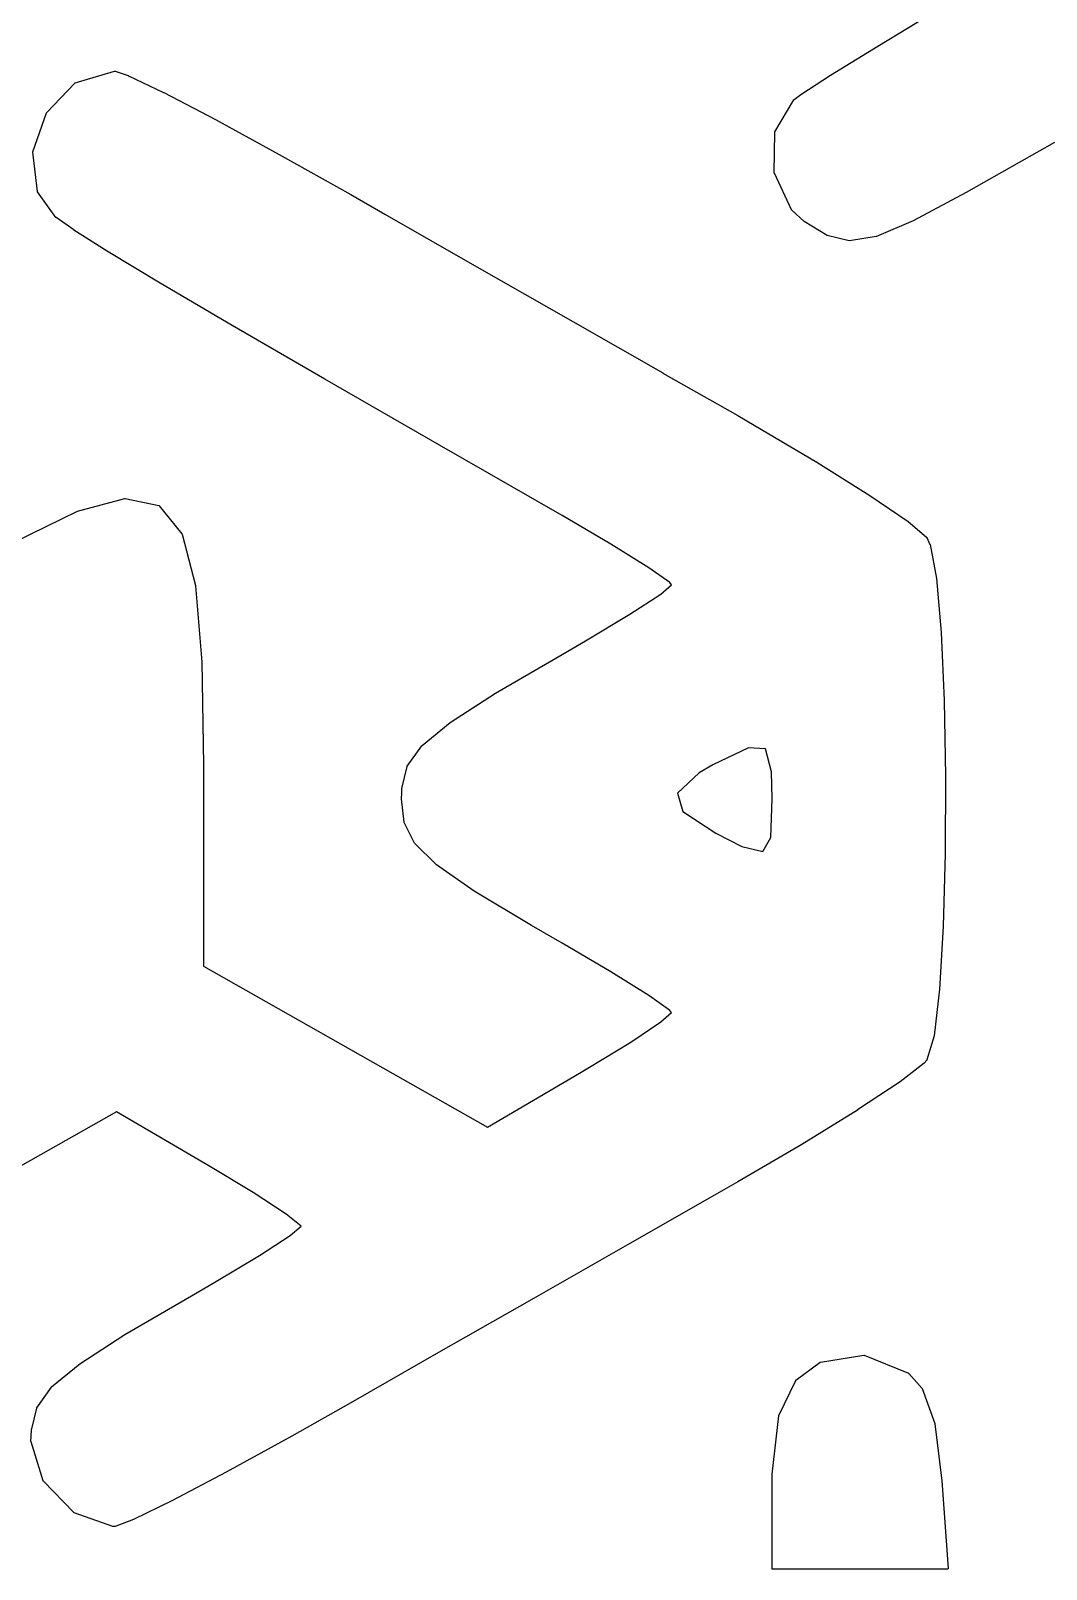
# Model space of a CAD drawing. Extents: x 175 to 215.1, y -115.1 to -74.9.
# Drawn here: x 196.48 to 202.52, y -115.07 to -105.93 of the extents above; entities that cross this region are included whole.
import ezdxf

# ---------------------------------------------------------------- set-up
doc = ezdxf.new("R2010")
doc.units = 0
doc.layers.add('BLACK', color=7, linetype='CONTINUOUS')

msp = doc.modelspace()

# ---------------------------------------------------------------- linework, layer by layer
at = {"layer": 'BLACK', "linetype": 'CONTINUOUS'}
for p, q in [((201.515, -106.023), (201.868, -105.809)), ((201.235, -106.196), (201.515, -106.023)), ((201.515, -106.023), (201.515, -106.023)), ((201.515, -106.023), (201.515, -106.023)), ((196.747, -106.241), (196.981, -106.171)), ((196.981, -106.171), (196.981, -106.171)), ((196.981, -106.171), (196.981, -106.171)), ((196.981, -106.171), (196.981, -106.171)), ((196.981, -106.171), (196.982, -106.171)), ((196.982, -106.171), (196.982, -106.171)), ((196.982, -106.171), (196.982, -106.171)), ((196.982, -106.171), (196.982, -106.171)), ((196.982, -106.171), (196.983, -106.171)), ((196.983, -106.171), (196.983, -106.171)), ((196.983, -106.171), (196.983, -106.171)), ((196.983, -106.171), (196.983, -106.171)), ((196.983, -106.171), (196.984, -106.171)), ((196.984, -106.171), (196.984, -106.171)), ((196.984, -106.171), (196.984, -106.171)), ((196.984, -106.171), (196.984, -106.171)), ((196.984, -106.171), (197.063, -106.198)), ((197.063, -106.198), (197.063, -106.199)), ((197.063, -106.199), (197.063, -106.199)), ((197.063, -106.199), (197.064, -106.199)), ((197.064, -106.199), (197.272, -106.299)), ((201.058, -106.31), (201.235, -106.196)), ((201.235, -106.196), (201.235, -106.196)), ((201.235, -106.196), (201.235, -106.196)), ((201.235, -106.196), (201.235, -106.196)), ((196.577, -106.419), (196.745, -106.243)), ((196.745, -106.243), (196.745, -106.242)), ((196.745, -106.242), (196.745, -106.242)), ((196.745, -106.242), (196.745, -106.242)), ((196.745, -106.242), (196.745, -106.242)), ((196.745, -106.242), (196.746, -106.242)), ((196.745, -106.243), (196.745, -106.243)), ((196.746, -106.242), (196.746, -106.241)), ((196.746, -106.241), (196.747, -106.241)), ((196.746, -106.242), (196.746, -106.242)), ((196.746, -106.242), (196.746, -106.242)), ((196.747, -106.241), (196.747, -106.241)), ((197.272, -106.299), (197.272, -106.299)), ((197.272, -106.299), (197.272, -106.299)), ((197.272, -106.299), (197.273, -106.299)), ((197.273, -106.299), (197.58, -106.459)), ((200.903, -106.532), (201.017, -106.341)), ((201.017, -106.341), (201.017, -106.34)), ((201.017, -106.34), (201.017, -106.34)), ((201.017, -106.34), (201.017, -106.34)), ((201.017, -106.34), (201.017, -106.34)), ((201.017, -106.34), (201.018, -106.34)), ((201.017, -106.341), (201.017, -106.341)), ((201.017, -106.341), (201.017, -106.341)), ((201.017, -106.341), (201.017, -106.341)), ((201.018, -106.34), (201.058, -106.311)), ((201.018, -106.34), (201.018, -106.34)), ((201.018, -106.34), (201.018, -106.34)), ((201.018, -106.34), (201.018, -106.34)), ((201.058, -106.311), (201.058, -106.31)), ((201.058, -106.31), (201.058, -106.31)), ((201.058, -106.311), (201.058, -106.311)), ((196.496, -106.651), (196.576, -106.42)), ((196.576, -106.42), (196.576, -106.419)), ((196.576, -106.419), (196.576, -106.419)), ((196.576, -106.419), (196.576, -106.419)), ((196.576, -106.419), (196.577, -106.419)), ((196.576, -106.42), (196.576, -106.42)), ((196.576, -106.42), (196.576, -106.42)), ((196.576, -106.42), (196.576, -106.42)), ((196.576, -106.42), (196.576, -106.42)), ((196.577, -106.419), (196.577, -106.419)), ((196.577, -106.419), (196.577, -106.419)), ((196.577, -106.419), (196.577, -106.419)), ((197.58, -106.459), (197.58, -106.459)), ((197.58, -106.459), (197.58, -106.459)), ((197.58, -106.459), (197.58, -106.459)), ((197.58, -106.459), (197.959, -106.666)), ((200.9, -106.775), (200.903, -106.535)), ((200.903, -106.533), (200.903, -106.532)), ((200.903, -106.532), (200.903, -106.532)), ((200.903, -106.534), (200.903, -106.533)), ((200.903, -106.533), (200.903, -106.533)), ((200.903, -106.533), (200.903, -106.533)), ((200.903, -106.533), (200.903, -106.533)), ((200.903, -106.533), (200.903, -106.533)), ((200.903, -106.535), (200.903, -106.534)), ((200.903, -106.534), (200.903, -106.534)), ((200.903, -106.534), (200.903, -106.534)), ((200.903, -106.534), (200.903, -106.534)), ((196.495, -106.652), (196.496, -106.651)), ((196.495, -106.653), (196.495, -106.652)), ((196.495, -106.652), (196.495, -106.652)), ((196.495, -106.652), (196.495, -106.652)), ((196.495, -106.652), (196.495, -106.652)), ((196.523, -106.887), (196.495, -106.653)), ((196.495, -106.653), (196.495, -106.653)), ((196.495, -106.653), (196.495, -106.653)), ((196.495, -106.653), (196.495, -106.653)), ((196.496, -106.651), (196.496, -106.651)), ((196.496, -106.651), (196.496, -106.651)), ((196.496, -106.651), (196.496, -106.651)), ((202.565, -106.595), (202.249, -106.773)), ((197.959, -106.666), (197.959, -106.666)), ((197.959, -106.666), (197.959, -106.666)), ((197.959, -106.666), (198.384, -106.905)), ((200.9, -106.776), (200.9, -106.775)), ((200.9, -106.775), (200.9, -106.775)), ((200.9, -106.775), (200.9, -106.775)), ((200.9, -106.777), (200.9, -106.776)), ((200.9, -106.776), (200.9, -106.776)), ((200.9, -106.776), (200.9, -106.776)), ((200.9, -106.776), (200.9, -106.776)), ((200.901, -106.777), (200.9, -106.777)), ((200.9, -106.777), (200.9, -106.777)), ((201.003, -106.995), (200.901, -106.777)), ((200.901, -106.777), (200.901, -106.777)), ((200.901, -106.777), (200.901, -106.777)), ((202.249, -106.773), (202.04, -106.892)), ((202.249, -106.773), (202.249, -106.773)), ((196.523, -106.888), (196.523, -106.887)), ((196.523, -106.887), (196.523, -106.887)), ((196.523, -106.887), (196.523, -106.887)), ((196.523, -106.887), (196.523, -106.887)), ((196.524, -106.888), (196.523, -106.888)), ((196.523, -106.888), (196.523, -106.888)), ((196.523, -106.888), (196.523, -106.888)), ((196.524, -106.889), (196.524, -106.888)), ((196.633, -107.04), (196.524, -106.889)), ((196.524, -106.889), (196.524, -106.889)), ((196.524, -106.889), (196.524, -106.889)), ((196.524, -106.889), (196.524, -106.889)), ((198.384, -106.905), (198.384, -106.905)), ((198.384, -106.905), (198.384, -106.905)), ((198.384, -106.905), (198.587, -107.021)), ((202.04, -106.892), (201.726, -107.06)), ((202.04, -106.892), (202.04, -106.892)), ((202.04, -106.892), (202.04, -106.892)), ((202.04, -106.892), (202.04, -106.892)), ((198.587, -107.021), (198.587, -107.021)), ((198.587, -107.021), (198.587, -107.021)), ((198.587, -107.021), (199.134, -107.334)), ((201.003, -106.996), (201.003, -106.995)), ((201.004, -106.996), (201.003, -106.996)), ((201.003, -106.996), (201.003, -106.996)), ((201.003, -106.996), (201.003, -106.996)), ((201.003, -106.996), (201.003, -106.996)), ((201.004, -106.997), (201.004, -106.996)), ((201.077, -107.064), (201.004, -106.997)), ((201.004, -106.997), (201.004, -106.997)), ((196.634, -107.04), (196.633, -107.04)), ((196.634, -107.041), (196.634, -107.04)), ((196.635, -107.041), (196.634, -107.041)), ((196.634, -107.041), (196.634, -107.041)), ((196.634, -107.041), (196.634, -107.041)), ((196.634, -107.041), (196.634, -107.041)), ((196.739, -107.115), (196.635, -107.041)), ((196.635, -107.041), (196.635, -107.041)), ((201.078, -107.064), (201.077, -107.064)), ((201.077, -107.064), (201.077, -107.064)), ((201.214, -107.147), (201.078, -107.064)), ((201.078, -107.064), (201.078, -107.064)), ((201.726, -107.06), (201.507, -107.154)), ((201.726, -107.06), (201.726, -107.06)), ((201.726, -107.06), (201.726, -107.06)), ((201.726, -107.06), (201.726, -107.06)), ((196.739, -107.116), (196.739, -107.115)), ((196.739, -107.115), (196.739, -107.115)), ((196.943, -107.244), (196.739, -107.116)), ((196.739, -107.116), (196.739, -107.116)), ((201.214, -107.148), (201.214, -107.147)), ((201.214, -107.147), (201.214, -107.147)), ((201.214, -107.147), (201.214, -107.147)), ((201.214, -107.147), (201.214, -107.147)), ((201.215, -107.148), (201.214, -107.148)), ((201.345, -107.18), (201.215, -107.148)), ((201.215, -107.148), (201.215, -107.148)), ((201.215, -107.148), (201.215, -107.148)), ((201.346, -107.18), (201.345, -107.18)), ((201.345, -107.18), (201.345, -107.18)), ((201.345, -107.18), (201.345, -107.18)), ((201.347, -107.18), (201.346, -107.18)), ((201.346, -107.18), (201.346, -107.18)), ((201.346, -107.18), (201.346, -107.18)), ((201.506, -107.154), (201.347, -107.18)), ((201.347, -107.18), (201.347, -107.18)), ((201.347, -107.18), (201.347, -107.18)), ((201.347, -107.18), (201.347, -107.18)), ((201.347, -107.18), (201.347, -107.18)), ((201.507, -107.154), (201.506, -107.154)), ((201.506, -107.154), (201.506, -107.154)), ((201.506, -107.154), (201.506, -107.154)), ((201.506, -107.154), (201.506, -107.154)), ((201.507, -107.154), (201.507, -107.154)), ((201.507, -107.154), (201.507, -107.154)), ((201.507, -107.154), (201.507, -107.154)), ((197.253, -107.431), (196.943, -107.244)), ((196.943, -107.244), (196.943, -107.244)), ((196.943, -107.244), (196.943, -107.244)), ((196.943, -107.244), (196.943, -107.244)), ((199.134, -107.334), (199.134, -107.334)), ((199.134, -107.334), (199.703, -107.659)), ((197.679, -107.682), (197.253, -107.431)), ((197.253, -107.431), (197.253, -107.431)), ((197.253, -107.431), (197.253, -107.431)), ((199.703, -107.659), (199.703, -107.659)), ((199.703, -107.659), (199.703, -107.659)), ((199.703, -107.659), (200.238, -107.964)), ((197.68, -107.682), (197.679, -107.682)), ((197.679, -107.682), (197.679, -107.682)), ((198.23, -108.001), (197.68, -107.682)), ((198.912, -108.394), (198.23, -108.001)), ((198.23, -108.001), (198.23, -108.001)), ((198.23, -108.001), (198.23, -108.001)), ((200.238, -107.964), (200.238, -107.965)), ((200.238, -107.965), (200.238, -107.965)), ((200.238, -107.965), (200.683, -108.218)), ((200.683, -108.218), (200.683, -108.218)), ((200.683, -108.218), (200.683, -108.218)), ((200.683, -108.218), (200.781, -108.274)), ((200.781, -108.274), (200.781, -108.274)), ((200.781, -108.274), (200.781, -108.274)), ((200.781, -108.274), (200.781, -108.274)), ((200.781, -108.274), (201.152, -108.494)), ((199.64, -108.811), (198.912, -108.394)), ((198.912, -108.394), (198.912, -108.394)), ((201.152, -108.494), (201.152, -108.494)), ((201.152, -108.494), (201.152, -108.494)), ((201.152, -108.494), (201.152, -108.494)), ((201.152, -108.494), (201.467, -108.692)), ((196.762, -108.786), (197.042, -108.71)), ((197.042, -108.71), (197.042, -108.71)), ((197.042, -108.71), (197.042, -108.71)), ((197.042, -108.71), (197.042, -108.71)), ((197.042, -108.71), (197.042, -108.71)), ((197.042, -108.71), (197.043, -108.71)), ((197.043, -108.71), (197.043, -108.71)), ((197.043, -108.71), (197.043, -108.71)), ((197.043, -108.71), (197.043, -108.71)), ((197.043, -108.71), (197.044, -108.71)), ((197.044, -108.71), (197.044, -108.71)), ((197.044, -108.71), (197.044, -108.71)), ((197.044, -108.71), (197.244, -108.751)), ((197.244, -108.751), (197.244, -108.751)), ((197.244, -108.751), (197.245, -108.751)), ((197.245, -108.751), (197.245, -108.751)), ((197.245, -108.751), (197.245, -108.751)), ((197.245, -108.751), (197.245, -108.751)), ((197.245, -108.751), (197.245, -108.751)), ((197.245, -108.751), (197.246, -108.752)), ((197.246, -108.752), (197.246, -108.752)), ((197.246, -108.752), (197.246, -108.752)), ((197.246, -108.752), (197.246, -108.752)), ((197.246, -108.752), (197.246, -108.752)), ((197.246, -108.752), (197.247, -108.752)), ((197.247, -108.752), (197.247, -108.752)), ((197.247, -108.752), (197.247, -108.753)), ((197.247, -108.753), (197.247, -108.753)), ((197.247, -108.753), (197.381, -108.92)), ((201.467, -108.692), (201.467, -108.692)), ((201.467, -108.692), (201.467, -108.692)), ((201.467, -108.692), (201.467, -108.692)), ((201.467, -108.692), (201.695, -108.847)), ((196.389, -108.968), (196.761, -108.786)), ((196.761, -108.786), (196.761, -108.786)), ((196.761, -108.786), (196.761, -108.786)), ((196.761, -108.786), (196.761, -108.786)), ((196.761, -108.786), (196.762, -108.786)), ((196.762, -108.786), (196.762, -108.786)), ((199.93, -108.982), (199.64, -108.811)), ((201.695, -108.847), (201.695, -108.847)), ((201.695, -108.847), (201.695, -108.847)), ((201.695, -108.847), (201.695, -108.847)), ((201.695, -108.847), (201.805, -108.94)), ((197.381, -108.92), (197.381, -108.921)), ((197.381, -108.921), (197.381, -108.921)), ((197.381, -108.921), (197.381, -108.921)), ((197.381, -108.921), (197.381, -108.921)), ((197.381, -108.921), (197.381, -108.921)), ((197.381, -108.921), (197.381, -108.921)), ((197.381, -108.921), (197.381, -108.921)), ((197.381, -108.921), (197.382, -108.922)), ((197.382, -108.922), (197.382, -108.922)), ((197.382, -108.922), (197.382, -108.922)), ((197.382, -108.922), (197.382, -108.922)), ((197.382, -108.922), (197.462, -109.227)), ((201.805, -108.94), (201.805, -108.94)), ((201.805, -108.94), (201.806, -108.94)), ((201.806, -108.94), (201.806, -108.94)), ((201.806, -108.94), (201.806, -108.941)), ((201.806, -108.941), (201.806, -108.941)), ((201.806, -108.941), (201.806, -108.941)), ((201.806, -108.941), (201.806, -108.941)), ((201.806, -108.941), (201.806, -108.942)), ((201.806, -108.942), (201.807, -108.942)), ((201.807, -108.942), (201.807, -108.942)), ((201.807, -108.942), (201.807, -108.942)), ((201.807, -108.942), (201.825, -108.983)), ((200.154, -109.122), (199.93, -108.982)), ((201.825, -108.983), (201.826, -108.983)), ((201.826, -108.983), (201.826, -108.983)), ((201.826, -108.983), (201.826, -108.983)), ((201.826, -108.983), (201.826, -108.983)), ((201.826, -108.983), (201.826, -108.984)), ((201.826, -108.984), (201.826, -108.984)), ((201.826, -108.984), (201.826, -108.984)), ((201.826, -108.984), (201.864, -109.186)), ((200.279, -109.21), (200.154, -109.122)), ((200.29, -109.223), (200.279, -109.21)), ((201.864, -109.186), (201.864, -109.186)), ((201.864, -109.186), (201.864, -109.186)), ((201.864, -109.186), (201.864, -109.186)), ((201.864, -109.186), (201.892, -109.507)), ((197.462, -109.227), (197.462, -109.227)), ((197.462, -109.227), (197.462, -109.228)), ((197.462, -109.228), (197.462, -109.228)), ((197.462, -109.228), (197.5, -109.681)), ((200.043, -109.397), (200.226, -109.278)), ((200.226, -109.278), (200.29, -109.223)), ((199.779, -109.556), (200.043, -109.397)), ((199.64, -109.636), (199.779, -109.556)), ((201.892, -109.507), (201.892, -109.507)), ((201.892, -109.507), (201.892, -109.507)), ((201.892, -109.507), (201.892, -109.507)), ((201.892, -109.507), (201.91, -109.91)), ((199.244, -109.866), (199.64, -109.636)), ((199.64, -109.636), (199.64, -109.636)), ((199.64, -109.636), (199.64, -109.636)), ((197.5, -109.681), (197.5, -109.681)), ((197.5, -109.681), (197.5, -109.681)), ((197.5, -109.681), (197.5, -109.681)), ((197.5, -109.681), (197.51, -110.292)), ((198.975, -110.04), (199.244, -109.866)), ((199.244, -109.866), (199.244, -109.866)), ((199.244, -109.866), (199.244, -109.866)), ((199.244, -109.866), (199.244, -109.866)), ((201.91, -109.91), (201.91, -109.91)), ((201.91, -109.91), (201.91, -109.91)), ((201.91, -109.91), (201.91, -109.91)), ((201.91, -109.91), (201.918, -110.359)), ((198.808, -110.178), (198.974, -110.04)), ((198.974, -110.04), (198.974, -110.04)), ((198.974, -110.04), (198.975, -110.04)), ((198.975, -110.04), (198.975, -110.04)), ((198.72, -110.301), (198.807, -110.179)), ((198.807, -110.179), (198.807, -110.178)), ((198.807, -110.178), (198.807, -110.178)), ((198.807, -110.178), (198.808, -110.178)), ((198.807, -110.179), (198.807, -110.179)), ((198.808, -110.178), (198.808, -110.178)), ((198.808, -110.178), (198.808, -110.178)), ((198.808, -110.178), (198.808, -110.178)), ((200.746, -110.191), (200.535, -110.293)), ((200.848, -110.198), (200.746, -110.191)), ((200.884, -110.334), (200.848, -110.198)), ((197.51, -110.292), (197.51, -110.292)), ((197.51, -110.292), (197.51, -110.292)), ((197.51, -110.292), (197.51, -110.292)), ((197.51, -110.292), (197.51, -111.489)), ((198.688, -110.432), (198.719, -110.303)), ((198.719, -110.303), (198.72, -110.302)), ((198.719, -110.303), (198.719, -110.303)), ((198.72, -110.302), (198.72, -110.301)), ((198.72, -110.302), (198.72, -110.302)), ((198.72, -110.302), (198.72, -110.302)), ((198.72, -110.302), (198.72, -110.302)), ((198.72, -110.302), (198.72, -110.302)), ((200.535, -110.293), (200.454, -110.339)), ((200.454, -110.339), (200.326, -110.46)), ((200.887, -110.494), (200.884, -110.334)), ((201.918, -110.359), (201.916, -110.818)), ((201.918, -110.359), (201.918, -110.359)), ((201.918, -110.359), (201.918, -110.359)), ((201.918, -110.359), (201.918, -110.359)), ((198.686, -110.494), (198.687, -110.458)), ((198.686, -110.495), (198.686, -110.494)), ((198.686, -110.494), (198.686, -110.494)), ((198.686, -110.494), (198.686, -110.494)), ((198.701, -110.632), (198.686, -110.495)), ((198.687, -110.458), (198.688, -110.433)), ((198.687, -110.458), (198.687, -110.458)), ((198.688, -110.433), (198.688, -110.432)), ((198.688, -110.432), (198.688, -110.432)), ((198.688, -110.433), (198.688, -110.433)), ((200.326, -110.46), (200.357, -110.57)), ((200.88, -110.725), (200.887, -110.494)), ((200.357, -110.57), (200.552, -110.699)), ((198.701, -110.633), (198.701, -110.632)), ((198.701, -110.634), (198.701, -110.633)), ((198.701, -110.633), (198.701, -110.633)), ((198.701, -110.633), (198.701, -110.633)), ((198.701, -110.633), (198.701, -110.633)), ((198.762, -110.757), (198.701, -110.634)), ((198.701, -110.634), (198.701, -110.634)), ((198.701, -110.634), (198.701, -110.634)), ((198.762, -110.758), (198.762, -110.757)), ((198.762, -110.757), (198.762, -110.757)), ((198.762, -110.757), (198.762, -110.757)), ((198.762, -110.757), (198.762, -110.757)), ((198.763, -110.758), (198.762, -110.758)), ((198.893, -110.887), (198.763, -110.758)), ((198.763, -110.758), (198.763, -110.758)), ((198.763, -110.758), (198.763, -110.758)), ((200.552, -110.699), (200.707, -110.777)), ((200.833, -110.808), (200.88, -110.725)), ((200.707, -110.777), (200.833, -110.808)), ((201.916, -110.819), (201.904, -111.253)), ((201.916, -110.818), (201.916, -110.819)), ((201.916, -110.819), (201.916, -110.819)), ((201.916, -110.819), (201.916, -110.819)), ((198.894, -110.887), (198.893, -110.887)), ((198.893, -110.887), (198.893, -110.887)), ((199.117, -111.043), (198.894, -110.887)), ((198.894, -110.887), (198.894, -110.887)), ((199.457, -111.247), (199.117, -111.043)), ((199.117, -111.043), (199.117, -111.043)), ((199.117, -111.043), (199.117, -111.043)), ((199.117, -111.043), (199.117, -111.043)), ((199.64, -111.352), (199.457, -111.247)), ((199.457, -111.247), (199.457, -111.247)), ((199.457, -111.247), (199.457, -111.247)), ((199.457, -111.247), (199.457, -111.247)), ((201.904, -111.253), (201.882, -111.626)), ((201.904, -111.253), (201.904, -111.253)), ((201.904, -111.253), (201.904, -111.253)), ((201.904, -111.253), (201.904, -111.253)), ((199.93, -111.522), (199.64, -111.352)), ((197.51, -111.489), (199.196, -112.444)), ((200.154, -111.662), (199.93, -111.522)), ((200.278, -111.75), (200.154, -111.662)), ((201.882, -111.626), (201.85, -111.902)), ((201.882, -111.626), (201.882, -111.626)), ((201.882, -111.626), (201.882, -111.626)), ((201.882, -111.626), (201.882, -111.626)), ((200.226, -111.82), (200.29, -111.763)), ((200.29, -111.763), (200.278, -111.75)), ((200.047, -111.939), (200.226, -111.82)), ((199.793, -112.094), (200.047, -111.939)), ((201.849, -111.903), (201.807, -112.045)), ((201.85, -111.902), (201.849, -111.902)), ((201.849, -111.902), (201.849, -111.903)), ((201.85, -111.902), (201.85, -111.902)), ((201.806, -112.047), (201.791, -112.064)), ((201.807, -112.046), (201.806, -112.046)), ((201.806, -112.046), (201.806, -112.046)), ((201.806, -112.046), (201.806, -112.047)), ((201.806, -112.047), (201.806, -112.047)), ((201.806, -112.047), (201.806, -112.047)), ((201.806, -112.047), (201.806, -112.047)), ((201.807, -112.045), (201.807, -112.045)), ((201.807, -112.045), (201.807, -112.045)), ((201.807, -112.045), (201.807, -112.046)), ((201.807, -112.046), (201.807, -112.046)), ((201.807, -112.046), (201.807, -112.046)), ((199.196, -112.444), (199.744, -112.124)), ((199.744, -112.124), (199.793, -112.094)), ((199.744, -112.124), (199.744, -112.124)), ((201.79, -112.064), (201.648, -112.175)), ((201.791, -112.064), (201.79, -112.064)), ((201.791, -112.064), (201.791, -112.064)), ((201.791, -112.064), (201.791, -112.064)), ((201.648, -112.175), (201.395, -112.342)), ((201.648, -112.175), (201.648, -112.175)), ((201.648, -112.175), (201.648, -112.175)), ((201.648, -112.175), (201.648, -112.175)), ((196.992, -112.353), (196.214, -112.794)), ((197.541, -112.674), (196.992, -112.353)), ((201.395, -112.343), (201.063, -112.547)), ((201.395, -112.342), (201.395, -112.343)), ((201.395, -112.343), (201.395, -112.343)), ((201.395, -112.343), (201.395, -112.343)), ((201.063, -112.547), (200.683, -112.77)), ((201.063, -112.547), (201.063, -112.547)), ((201.063, -112.547), (201.063, -112.547)), ((201.063, -112.547), (201.063, -112.547)), ((197.805, -112.833), (197.541, -112.674)), ((200.683, -112.77), (200.517, -112.865)), ((200.683, -112.77), (200.683, -112.77)), ((198, -112.961), (197.805, -112.833)), ((200.517, -112.865), (200.029, -113.143)), ((200.517, -112.865), (200.517, -112.865)), ((198.089, -113.032), (198, -112.961)), ((198.024, -113.088), (198.089, -113.033)), ((198.089, -113.033), (198.089, -113.032)), ((197.842, -113.207), (198.024, -113.088)), ((200.029, -113.143), (199.473, -113.46)), ((200.029, -113.143), (200.029, -113.143)), ((200.029, -113.143), (200.029, -113.143)), ((197.577, -113.365), (197.842, -113.207)), ((197.438, -113.446), (197.577, -113.365)), ((197.043, -113.676), (197.438, -113.446)), ((197.438, -113.446), (197.438, -113.446)), ((199.473, -113.46), (198.906, -113.784)), ((199.473, -113.46), (199.473, -113.46)), ((196.774, -113.85), (197.043, -113.676)), ((197.043, -113.676), (197.043, -113.676)), ((197.043, -113.676), (197.043, -113.676)), ((197.043, -113.676), (197.043, -113.676)), ((198.906, -113.784), (198.384, -114.083)), ((198.906, -113.784), (198.906, -113.784)), ((198.906, -113.784), (198.906, -113.784)), ((196.607, -113.988), (196.774, -113.85)), ((196.774, -113.85), (196.774, -113.85)), ((196.774, -113.85), (196.774, -113.85)), ((196.774, -113.85), (196.774, -113.85)), ((201.029, -113.947), (201.172, -113.841)), ((201.172, -113.841), (201.172, -113.84)), ((201.172, -113.84), (201.172, -113.84)), ((201.172, -113.84), (201.173, -113.84)), ((201.172, -113.841), (201.172, -113.841)), ((201.172, -113.841), (201.172, -113.841)), ((201.173, -113.84), (201.173, -113.84)), ((201.173, -113.84), (201.173, -113.84)), ((201.173, -113.84), (201.173, -113.84)), ((201.173, -113.84), (201.174, -113.84)), ((201.174, -113.84), (201.432, -113.8)), ((201.174, -113.84), (201.174, -113.84)), ((201.174, -113.84), (201.174, -113.84)), ((201.432, -113.8), (201.432, -113.8)), ((201.432, -113.8), (201.432, -113.8)), ((201.432, -113.8), (201.432, -113.8)), ((201.432, -113.8), (201.433, -113.8)), ((201.433, -113.8), (201.433, -113.8)), ((201.433, -113.8), (201.433, -113.8)), ((201.433, -113.8), (201.433, -113.8)), ((201.433, -113.8), (201.434, -113.8)), ((201.434, -113.8), (201.434, -113.8)), ((201.434, -113.8), (201.434, -113.8)), ((201.434, -113.8), (201.434, -113.8)), ((201.434, -113.8), (201.697, -113.907)), ((200.928, -114.157), (201.028, -113.949)), ((201.028, -113.948), (201.028, -113.947)), ((201.028, -113.947), (201.029, -113.947)), ((201.028, -113.949), (201.028, -113.948)), ((201.028, -113.948), (201.028, -113.948)), ((201.028, -113.948), (201.028, -113.948)), ((201.028, -113.948), (201.028, -113.948)), ((201.028, -113.948), (201.028, -113.948)), ((201.028, -113.949), (201.028, -113.949)), ((201.029, -113.947), (201.029, -113.947)), ((201.029, -113.947), (201.029, -113.947)), ((201.029, -113.947), (201.029, -113.947)), ((201.697, -113.907), (201.697, -113.907)), ((201.697, -113.907), (201.697, -113.907)), ((201.697, -113.907), (201.697, -113.907)), ((201.697, -113.907), (201.698, -113.907)), ((201.698, -113.907), (201.698, -113.907)), ((201.698, -113.907), (201.698, -113.908)), ((201.698, -113.908), (201.698, -113.908)), ((201.698, -113.908), (201.698, -113.908)), ((201.698, -113.908), (201.699, -113.908)), ((201.699, -113.908), (201.699, -113.908)), ((201.699, -113.908), (201.699, -113.908)), ((201.699, -113.908), (201.778, -113.997)), ((196.519, -114.112), (196.606, -113.989)), ((196.606, -113.989), (196.607, -113.988)), ((196.607, -113.988), (196.607, -113.988)), ((196.607, -113.988), (196.607, -113.988)), ((196.607, -113.988), (196.607, -113.988)), ((196.607, -113.988), (196.607, -113.988)), ((196.607, -113.988), (196.607, -113.988)), ((196.607, -113.988), (196.607, -113.988)), ((201.778, -113.997), (201.779, -113.997)), ((201.779, -113.997), (201.779, -113.997)), ((201.779, -113.997), (201.779, -113.997)), ((201.779, -113.997), (201.779, -113.997)), ((201.779, -113.997), (201.779, -113.997)), ((201.779, -113.997), (201.779, -113.998)), ((201.779, -113.998), (201.779, -113.998)), ((201.779, -113.998), (201.853, -114.206)), ((196.487, -114.244), (196.519, -114.114)), ((196.519, -114.113), (196.519, -114.112)), ((196.519, -114.112), (196.519, -114.112)), ((196.519, -114.114), (196.519, -114.113)), ((196.519, -114.113), (196.519, -114.113)), ((196.519, -114.113), (196.519, -114.113)), ((196.519, -114.113), (196.519, -114.113)), ((196.519, -114.114), (196.519, -114.114)), ((198.384, -114.083), (198.034, -114.28)), ((198.384, -114.083), (198.384, -114.083)), ((198.384, -114.083), (198.384, -114.083)), ((200.888, -114.506), (200.927, -114.159)), ((200.927, -114.159), (200.927, -114.158)), ((200.927, -114.158), (200.927, -114.158)), ((200.927, -114.158), (200.927, -114.158)), ((200.927, -114.158), (200.928, -114.158)), ((200.927, -114.159), (200.927, -114.159)), ((200.927, -114.159), (200.927, -114.159)), ((200.928, -114.158), (200.928, -114.157)), ((201.853, -114.206), (201.853, -114.206)), ((201.853, -114.206), (201.853, -114.206)), ((201.853, -114.206), (201.853, -114.206)), ((201.853, -114.206), (201.853, -114.206)), ((201.853, -114.206), (201.853, -114.207)), ((201.853, -114.207), (201.853, -114.207)), ((201.853, -114.207), (201.853, -114.207)), ((201.853, -114.207), (201.896, -114.546)), ((196.484, -114.312), (196.487, -114.245)), ((196.484, -114.313), (196.484, -114.312)), ((196.484, -114.312), (196.484, -114.312)), ((196.485, -114.314), (196.484, -114.313)), ((196.484, -114.313), (196.484, -114.313)), ((196.484, -114.313), (196.484, -114.313)), ((196.484, -114.313), (196.484, -114.313)), ((196.558, -114.546), (196.485, -114.314)), ((196.485, -114.314), (196.485, -114.314)), ((196.487, -114.245), (196.487, -114.244)), ((196.487, -114.245), (196.487, -114.245)), ((196.487, -114.245), (196.487, -114.245)), ((198.034, -114.28), (197.645, -114.494)), ((198.034, -114.28), (198.034, -114.28)), ((198.034, -114.28), (198.034, -114.28)), ((197.645, -114.494), (197.322, -114.664)), ((197.645, -114.494), (197.645, -114.494)), ((197.645, -114.494), (197.645, -114.494)), ((197.645, -114.494), (197.645, -114.494)), ((200.887, -114.586), (200.888, -114.507)), ((200.888, -114.507), (200.888, -114.506)), ((200.888, -114.506), (200.888, -114.506)), ((200.888, -114.507), (200.888, -114.507)), ((196.558, -114.547), (196.558, -114.546)), ((196.558, -114.546), (196.558, -114.546)), ((196.558, -114.546), (196.558, -114.546)), ((196.559, -114.547), (196.558, -114.547)), ((196.558, -114.547), (196.558, -114.547)), ((196.558, -114.547), (196.558, -114.547)), ((196.558, -114.547), (196.558, -114.547)), ((196.559, -114.548), (196.559, -114.547)), ((196.74, -114.734), (196.559, -114.548)), ((196.559, -114.548), (196.559, -114.548)), ((196.559, -114.548), (196.559, -114.548)), ((196.559, -114.548), (196.559, -114.548)), ((200.887, -115.066), (200.887, -114.586)), ((201.896, -114.546), (201.896, -114.546)), ((201.896, -114.546), (201.896, -114.546)), ((201.896, -114.546), (201.896, -114.546)), ((201.896, -114.546), (201.933, -115.066)), ((197.322, -114.664), (197.093, -114.776)), ((197.322, -114.664), (197.322, -114.664)), ((197.322, -114.664), (197.322, -114.664)), ((197.322, -114.664), (197.322, -114.664)), ((196.74, -114.735), (196.74, -114.734)), ((196.741, -114.735), (196.74, -114.735)), ((196.74, -114.735), (196.74, -114.735)), ((196.74, -114.735), (196.74, -114.735)), ((196.74, -114.735), (196.74, -114.735)), ((196.74, -114.735), (196.74, -114.735)), ((196.741, -114.736), (196.741, -114.735)), ((196.741, -114.735), (196.741, -114.735)), ((196.742, -114.736), (196.741, -114.736)), ((196.741, -114.736), (196.741, -114.736)), ((196.741, -114.736), (196.741, -114.736)), ((196.97, -114.817), (196.742, -114.736)), ((197.093, -114.776), (196.984, -114.817)), ((197.093, -114.776), (197.093, -114.776)), ((197.093, -114.776), (197.093, -114.776)), ((197.093, -114.776), (197.093, -114.776)), ((196.971, -114.817), (196.97, -114.817)), ((196.97, -114.817), (196.97, -114.817)), ((196.97, -114.817), (196.97, -114.817)), ((196.982, -114.817), (196.971, -114.817)), ((196.971, -114.817), (196.971, -114.817)), ((196.971, -114.817), (196.971, -114.817)), ((196.971, -114.817), (196.971, -114.817)), ((196.971, -114.817), (196.971, -114.817)), ((196.983, -114.817), (196.982, -114.817)), ((196.984, -114.817), (196.983, -114.817)), ((196.983, -114.817), (196.983, -114.817)), ((196.983, -114.817), (196.983, -114.817)), ((196.983, -114.817), (196.983, -114.817)), ((196.984, -114.817), (196.984, -114.817)), ((196.984, -114.817), (196.984, -114.817)), ((200.887, -115.067), (200.887, -115.066)), ((200.887, -115.066), (200.887, -115.066)), ((201.933, -115.066), (201.933, -115.066)), ((201.933, -115.066), (201.933, -115.066)), ((201.933, -115.066), (201.933, -115.066)), ((201.933, -115.066), (201.933, -115.066)), ((201.933, -115.066), (201.933, -115.067)), ((200.887, -115.068), (200.887, -115.067)), ((200.887, -115.067), (200.887, -115.067)), ((200.887, -115.067), (200.887, -115.067)), ((200.887, -115.067), (200.887, -115.067)), ((200.888, -115.068), (200.887, -115.068)), ((200.887, -115.068), (200.887, -115.068)), ((200.887, -115.068), (200.887, -115.068)), ((200.888, -115.069), (200.888, -115.068)), ((200.888, -115.07), (200.888, -115.069)), ((200.888, -115.069), (200.888, -115.069)), ((200.888, -115.069), (200.888, -115.069)), ((200.888, -115.069), (200.888, -115.069)), ((200.888, -115.069), (200.888, -115.069)), ((200.889, -115.07), (200.888, -115.07)), ((200.888, -115.07), (200.888, -115.07)), ((200.89, -115.07), (200.889, -115.07)), ((200.889, -115.07), (200.889, -115.07)), ((200.889, -115.07), (200.889, -115.07)), ((200.889, -115.07), (200.889, -115.07)), ((200.89, -115.071), (200.89, -115.07)), ((200.891, -115.071), (200.89, -115.071)), ((200.89, -115.071), (200.89, -115.071)), ((200.89, -115.071), (200.89, -115.071)), ((200.89, -115.071), (200.89, -115.071)), ((200.891, -115.071), (200.891, -115.071)), ((200.891, -115.071), (200.891, -115.071)), ((200.891, -115.071), (200.891, -115.071)), ((200.892, -115.071), (200.891, -115.071)), ((201.928, -115.071), (200.892, -115.071)), ((201.929, -115.071), (201.928, -115.071)), ((201.93, -115.071), (201.929, -115.071)), ((201.929, -115.071), (201.929, -115.071)), ((201.929, -115.071), (201.929, -115.071)), ((201.929, -115.071), (201.929, -115.071)), ((201.929, -115.071), (201.929, -115.071)), ((201.931, -115.07), (201.93, -115.071)), ((201.93, -115.071), (201.93, -115.071)), ((201.93, -115.071), (201.93, -115.071)), ((201.93, -115.071), (201.93, -115.071)), ((201.932, -115.07), (201.931, -115.07)), ((201.931, -115.07), (201.931, -115.07)), ((201.931, -115.07), (201.931, -115.07)), ((201.931, -115.07), (201.931, -115.07)), ((201.931, -115.07), (201.931, -115.07)), ((201.933, -115.069), (201.932, -115.069)), ((201.932, -115.069), (201.932, -115.069)), ((201.932, -115.069), (201.932, -115.069)), ((201.932, -115.069), (201.932, -115.069)), ((201.932, -115.069), (201.932, -115.07)), ((201.932, -115.07), (201.932, -115.07)), ((201.933, -115.067), (201.933, -115.067)), ((201.933, -115.067), (201.933, -115.067)), ((201.933, -115.067), (201.933, -115.067)), ((201.933, -115.067), (201.933, -115.068)), ((201.933, -115.068), (201.933, -115.068)), ((201.933, -115.068), (201.933, -115.068)), ((201.933, -115.068), (201.933, -115.068)), ((201.933, -115.068), (201.933, -115.069)), ((201.933, -115.069), (201.933, -115.069))]:
    msp.add_line(p, q, dxfattribs=at)

doc.saveas('drawing.dxf')
